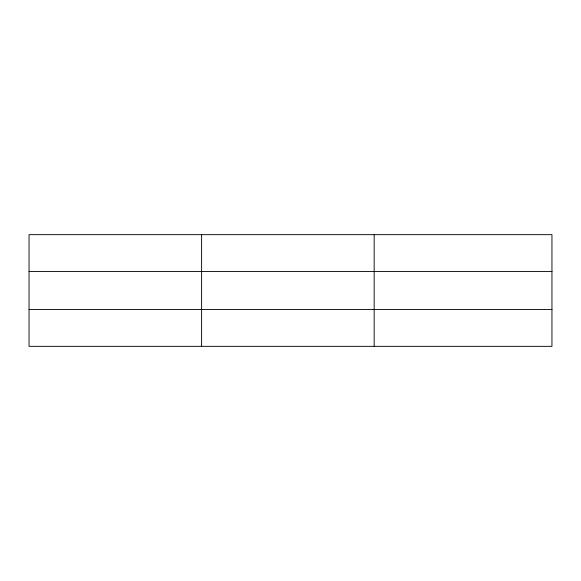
<?xml version="1.0" encoding="UTF-8"?>
<svg xmlns="http://www.w3.org/2000/svg" width="581" height="581" viewBox="0 0 581 581"><rect width="100%" height="100%" fill="white"/><g stroke="black" fill="none" stroke-linecap="round" stroke-linejoin="round"><path stroke-width="0.87" d="M201.607 234.659L201.607 346.341M374.164 234.659L374.164 346.341M551.95 271.516L551.95 234.659L29.05 234.659L29.05 346.341L551.95 346.341L551.95 271.516L29.05 271.516M29.05 309.484L551.95 309.484"/></g></svg>
